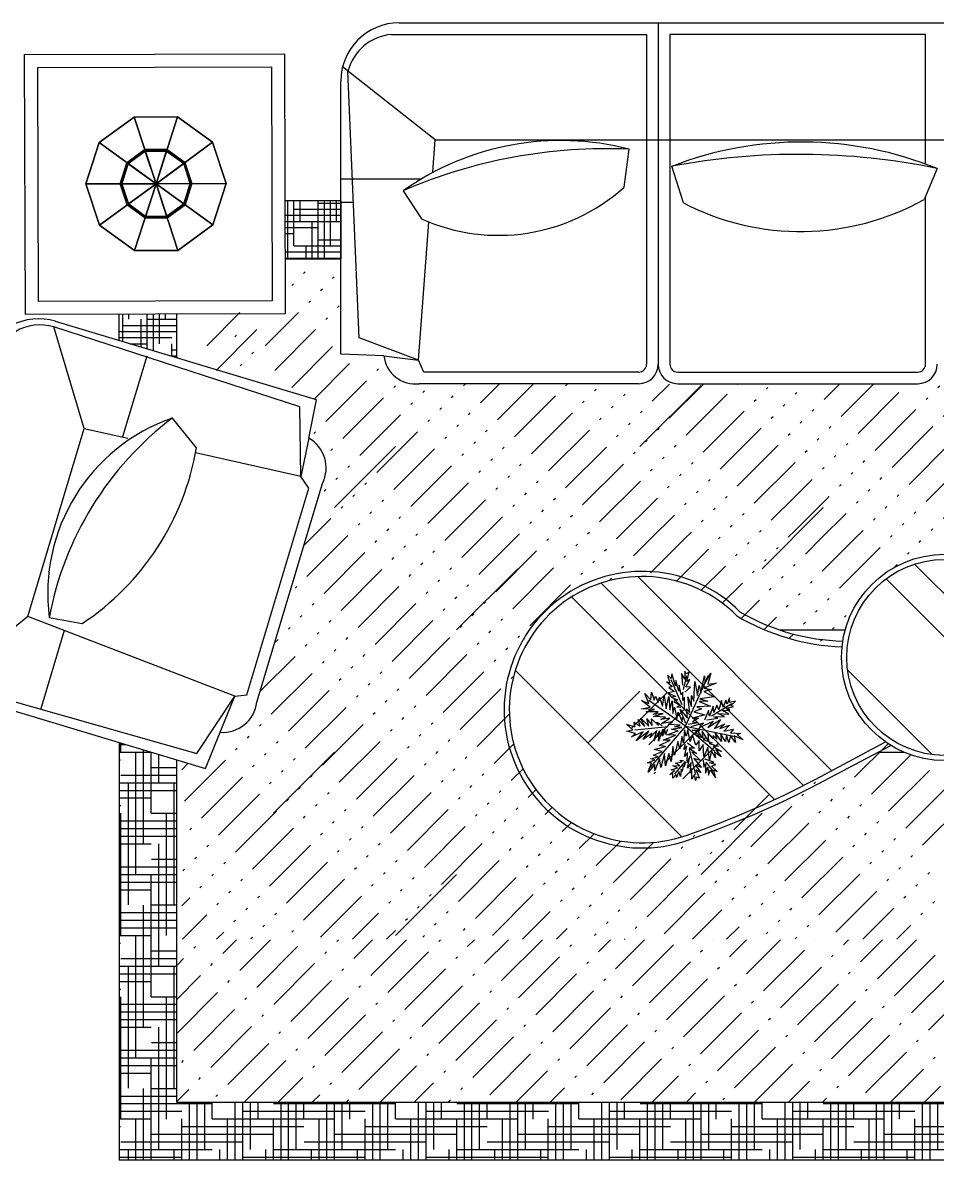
# Model space of a CAD drawing. Header units: inches. Extents: x 3.5 to 46, y 8.9 to 33.7.
# Drawn here: x 20.41 to 22.312, y 26.142 to 28.506 of the extents above; entities that cross this region are included whole.
import ezdxf

# ---------------------------------------------------------------- set-up
doc = ezdxf.new("R2010")
doc.units = ezdxf.units.IN
doc.header["$MEASUREMENT"] = 0
for name, color, linetype in [('02', 2, 'Continuous'), ('4', 4, 'Continuous'), ('8', 8, 'Continuous')]:
    doc.layers.add(name, color=color, linetype=linetype)
pattern_1 = [(45, (-17.295557, 21.65625), (-0.03535534, 0.03535534), [0.12, -0.03, 0.005, -0.03, 0.005, -0.065]), (45, (-17.295557, 21.65625), (-0.03535534, 0.03535534), [-0.22, 0.005, -0.03])]
pattern_2 = [(360, (-17.295557, 21.656248), (0.0635, 0.015875), [0.254, -0.127]), (90, (-17.295557, 21.656248), (-0.015875, -0.0635), [0.254, -0.127])]

msp = doc.modelspace()

# ---------------------------------------------------------------- hatches: boundary and pattern name
at = {"layer": '8'}
h = msp.add_hatch(dxfattribs=at)
h.set_pattern_fill('HOUND,_O', color=256, scale=0.008, angle=360, double=1)
h.set_pattern_definition([(360, (-17.53238, 21.539753), (0.0508, 0.0127), [0.2032, -0.1016]), (90, (-17.53238, 21.539753), (-0.0127, -0.0508), [0.2032, -0.1016])])
h.paths.add_polyline_path([(20.611, 27.9001), (20.611, 27.8456), (20.731, 27.8095), (20.731, 27.9005)])
h.paths.add_polyline_path([(20.9557, 28.0155), (21.0715, 28.0155), (21.0715, 28.1355), (20.9553, 28.1355)])
h = msp.add_hatch(dxfattribs=at)
h.set_pattern_fill('ACAD_ISO14W100,_O', color=256, scale=0.01, angle=45)
h.set_pattern_definition(pattern_1)
h.paths.add_polyline_path([(23.0792, 27.6094), (23.087, 27.69), (23.2388, 27.6895), (23.2388, 27.9046), (23.0888, 27.9046), (23.0888, 28.0155), (22.9715, 28.0155), (22.9715, 27.8173), (22.8818, 27.814, -0.415017), (22.8086, 27.7558), (22.3521, 27.7558, -0.414214), (22.3116, 27.7963, -0.414214), (22.2711, 27.7558), (22.0159, 27.7558), (22.0159, 27.4333), (23.0237, 27.4333), (23.024, 27.5273, -0.402665)])
h = msp.add_hatch(dxfattribs=at)
h.set_pattern_fill('ACAD_ISO14W100,_O', color=256, scale=0.01, angle=45)
h.set_pattern_definition(pattern_1)
h.paths.add_polyline_path([(22.0159, 27.7552), (21.1563, 27.7552), (21.1563, 27.4333), (22.0159, 27.4333)])
h = msp.add_hatch(dxfattribs=at)
h.set_pattern_fill('ANSI34', color=256, scale=0.02, angle=270, style=0)
h.set_pattern_definition([(315, (11.30478, 30.4377), (0.269408, 0.269408), []), (315, (11.30478, 30.3479), (0.269408, 0.269408), []), (315, (11.30478, 30.2581), (0.269408, 0.269408), []), (315, (11.30478, 30.1683), (0.269408, 0.269408), [])])
h.paths.add_polyline_path([(22.5303, 27.1872, 1), (22.1232, 27.1872, 1)])
h = msp.add_hatch(dxfattribs=at)
h.set_pattern_fill('HOUND', color=256, scale=0.01, angle=360, style=0)
h.set_pattern_definition(pattern_2)
h.paths.add_polyline_path([(20.7305, 26.6453), (20.611, 26.6524), (20.611, 26.1424), (20.7936, 26.1424), (20.7949, 26.2624), (20.7305, 26.2624)])
h.paths.add_polyline_path([(20.7305, 26.9744), (20.611, 27.0103), (20.611, 26.6524), (20.7305, 26.6453)])
h = msp.add_hatch(dxfattribs=at)
h.set_pattern_fill('ACAD_ISO10W100', color=256, scale=0.01, angle=45, style=0)
h.set_pattern_definition([(45, (13.10098, 30.37279), (-0.03535534, 0.03535534), [0.12, -0.03, 0.005, -0.03])])
h.paths.add_polyline_path([(23.2388, 26.6005), (20.7305, 26.6005), (20.7305, 26.2624), (23.2388, 26.2624)])
h = msp.add_hatch(dxfattribs=at)
h.set_pattern_fill('HOUND', color=256, scale=0.01, angle=360, style=0)
h.set_pattern_definition(pattern_2)
h.paths.add_polyline_path([(22.6784, 26.1424), (22.7321, 26.2624), (20.7949, 26.2624), (20.7936, 26.1424)])

# ---------------------------------------------------------------- linework, layer by layer
at = {"layer": '02'}
for p, q in [((21.0715, 28.1355, -0.0151), (21.0715, 28.0155, -0.0151)), ((20.9943, 27.9849, -0.0172), (20.9978, 27.9884, -0.0172)), ((20.9695, 27.9601, -0.0172), (20.9731, 27.9636, -0.0172)), ((21.0544, 27.9742, -0.0172), (21.0579, 27.9778, -0.0172)), ((21.0296, 27.9495, -0.0172), (21.0332, 27.953, -0.0172)), ((21.0049, 27.9247, -0.0172), (21.0084, 27.9283, -0.0172)), ((21.065, 27.9141, -0.0172), (21.0685, 27.9177, -0.0172)), ((20.793, 27.8345, -0.0172), (20.862, 27.9035, -0.0172)), ((20.9146, 27.8345, -0.0172), (20.9837, 27.9035, -0.0172)), ((21.0402, 27.8894, -0.0172), (21.0438, 27.8929, -0.0172)), ((20.8125, 27.7833, -0.0172), (20.8973, 27.8682, -0.0172)), ((20.9342, 27.7833, -0.0172), (21.019, 27.8682, -0.0172)), ((20.8515, 27.8532, -0.0172), (20.855, 27.8567, -0.0172)), ((20.8869, 27.8178, -0.0172), (20.8904, 27.8214, -0.0172)), ((20.9695, 27.748, -0.0172), (21.0544, 27.8328, -0.0172)), ((20.8621, 27.7931, -0.0172), (20.8656, 27.7966, -0.0172)), ((21.0161, 27.7239, -0.0172), (21.0897, 27.7975, -0.0172)), ((21.1463, 27.7833, -0.0172), (21.1498, 27.7869, -0.0172)), ((21.0402, 27.6773, -0.0172), (21.1251, 27.7621, -0.0172)), ((21.6934, 27.6253, -0.0172), (21.8204, 27.7523, -0.0172)), ((21.0756, 27.6419, -0.0172), (21.1563, 27.7226, -0.0172)), ((21.0155, 27.6525, -0.0172), (21.019, 27.656, -0.0172)), ((21.1109, 27.6066, -0.0172), (21.1563, 27.6519, -0.0172)), ((21.0508, 27.6172, -0.0172), (21.0544, 27.6207, -0.0172)), ((21.0584, 27.4983, -0.0172), (21.1854, 27.6253, -0.0172)), ((21.0862, 27.5818, -0.0172), (21.0897, 27.5853, -0.0172)), ((21.1463, 27.5712, -0.0172), (21.1563, 27.5812, -0.0172)), ((21.0615, 27.5571, -0.0172), (21.065, 27.5606, -0.0172)), ((21.0367, 27.5323, -0.0172), (21.0402, 27.5358, -0.0172)), ((21.1216, 27.5464, -0.0172), (21.1251, 27.55, -0.0172)), ((21.0968, 27.5217, -0.0172), (21.1003, 27.5252, -0.0172)), ((21.0721, 27.4969, -0.0172), (21.0756, 27.5005, -0.0172)), ((21.1322, 27.4863, -0.0172), (21.1357, 27.4899, -0.0172)), ((21.9474, 27.3713, -0.0172), (22.0744, 27.4983, -0.0172)), ((21.0084, 27.4333, -0.0172), (21.0508, 27.4757, -0.0172)), ((21.1074, 27.4616, -0.0172), (21.1109, 27.4651, -0.0172)), ((21.0013, 27.3555, -0.0172), (21.0862, 27.4404, -0.0172)), ((20.9947, 27.4195, -0.0172), (21.0084, 27.4333, -0.0172)), ((21.1428, 27.4262, -0.0172), (21.1463, 27.4298, -0.0172)), ((21.2029, 27.4156, -0.0172), (21.2064, 27.4192, -0.0172)), ((21.2877, 27.4298, -0.0172), (21.2912, 27.4333, -0.0172)), ((21.3231, 27.3944, -0.0172), (21.3619, 27.4333, -0.0172)), ((21.3584, 27.3591, -0.0172), (21.4326, 27.4333, -0.0172)), ((21.4999, 27.4298, -0.0172), (21.5034, 27.4333, -0.0172)), ((21.56, 27.4192, -0.0172), (21.5635, 27.4227, -0.0172)), ((21.6802, 27.398, -0.0172), (21.7155, 27.4333, -0.0172)), ((21.7155, 27.3626, -0.0172), (21.7862, 27.4333, -0.0172)), ((21.917, 27.4227, -0.0172), (21.9206, 27.4262, -0.0172)), ((21.9772, 27.4121, -0.0172), (21.9807, 27.4156, -0.0172)), ((22.0373, 27.4015, -0.0172), (22.069, 27.4333, -0.0172)), ((22.0726, 27.3661, -0.0172), (22.1398, 27.4333, -0.0172)), ((22.108, 27.3308, -0.0172), (22.1928, 27.4156, -0.0172)), ((22.2741, 27.4262, -0.0172), (22.2777, 27.4298, -0.0172)), ((21.0367, 27.3202, -0.0172), (21.1216, 27.405, -0.0172)), ((21.1781, 27.3909, -0.0172), (21.1817, 27.3944, -0.0172)), ((21.263, 27.405, -0.0172), (21.2665, 27.4086, -0.0172)), ((21.3938, 27.3237, -0.0172), (21.4786, 27.4086, -0.0172)), ((21.5352, 27.3944, -0.0172), (21.5387, 27.398, -0.0172)), ((21.6201, 27.4086, -0.0172), (21.6236, 27.4121, -0.0172)), ((21.7695, 27.3459, -0.0172), (21.8357, 27.4121, -0.0172)), ((21.8923, 27.398, -0.0172), (21.8958, 27.4015, -0.0172)), ((22.2494, 27.4015, -0.0172), (22.2529, 27.405, -0.0172)), ((21.0721, 27.2848, -0.0172), (21.1569, 27.3697, -0.0172)), ((21.2382, 27.3803, -0.0172), (21.2418, 27.3838, -0.0172)), ((21.2983, 27.3697, -0.0172), (21.3019, 27.3732, -0.0172)), ((21.3124, 27.2443, -0.0172), (21.4394, 27.3713, -0.0172)), ((21.4291, 27.2884, -0.0172), (21.514, 27.3732, -0.0172)), ((21.5953, 27.3838, -0.0172), (21.5989, 27.3873, -0.0172)), ((21.6554, 27.3732, -0.0172), (21.659, 27.3767, -0.0172)), ((21.8209, 27.3266, -0.0172), (21.8711, 27.3767, -0.0172)), ((21.9524, 27.3873, -0.0172), (21.9559, 27.3909, -0.0172)), ((22.0125, 27.3767, -0.0172), (22.016, 27.3803, -0.0172)), ((22.2221, 27.3742, -0.0172), (22.2282, 27.3803, -0.0172)), ((21.2135, 27.3555, -0.0172), (21.217, 27.3591, -0.0172)), ((21.2736, 27.3449, -0.0172), (21.2771, 27.3485, -0.0172)), ((21.5706, 27.3591, -0.0172), (21.5741, 27.3626, -0.0172)), ((21.6307, 27.3485, -0.0172), (21.6342, 27.352, -0.0172)), ((21.6891, 27.355, -0.0172), (22.0923, 26.9518, -0.0172)), ((21.9277, 27.3626, -0.0172), (21.9312, 27.3661, -0.0172)), ((21.9878, 27.352, -0.0172), (21.9913, 27.3555, -0.0172)), ((22.0479, 27.3414, -0.0172), (22.0514, 27.3449, -0.0172)), ((20.9766, 27.3308, -0.0172), (20.9801, 27.3343, -0.0172)), ((21.1074, 27.2495, -0.0172), (21.1923, 27.3343, -0.0172)), ((21.2488, 27.3202, -0.0172), (21.2524, 27.3237, -0.0172)), ((21.3337, 27.3343, -0.0172), (21.3372, 27.3379, -0.0172)), ((21.4645, 27.253, -0.0172), (21.5494, 27.3379, -0.0172)), ((21.6127, 27.3416, -0.0172), (22.0334, 26.9209, -0.0172)), ((21.8647, 27.2996, -0.0172), (21.9064, 27.3414, -0.0172)), ((21.963, 27.3272, -0.0172), (21.9665, 27.3308, -0.0172)), ((21.012, 27.2954, -0.0172), (21.0155, 27.299, -0.0172)), ((21.1428, 27.2141, -0.0172), (21.2276, 27.299, -0.0172)), ((21.3089, 27.3096, -0.0172), (21.3125, 27.3131, -0.0172)), ((21.369, 27.299, -0.0172), (21.3726, 27.3025, -0.0172)), ((21.5515, 27.313, -0.0172), (21.9729, 26.8917, -0.0172)), ((21.9039, 27.2682, -0.0172), (21.9418, 27.306, -0.0172)), ((22.0231, 27.3166, -0.0172), (22.0267, 27.3202, -0.0172)), ((22.0832, 27.306, -0.0172), (22.0868, 27.3096, -0.0172)), ((20.9872, 27.2707, -0.0172), (20.9907, 27.2742, -0.0172)), ((21.2842, 27.2848, -0.0172), (21.2877, 27.2884, -0.0172)), ((21.3443, 27.2742, -0.0172), (21.3478, 27.2777, -0.0172)), ((21.9984, 27.2919, -0.0172), (22.0019, 27.2954, -0.0172)), ((22.0585, 27.2813, -0.0172), (22.062, 27.2848, -0.0172)), ((22.1186, 27.2707, -0.0172), (22.1221, 27.2742, -0.0172)), ((21.0473, 27.2601, -0.0172), (21.0508, 27.2636, -0.0172)), ((21.1781, 27.1788, -0.0172), (21.263, 27.2636, -0.0172)), ((21.3195, 27.2495, -0.0172), (21.3231, 27.253, -0.0172)), ((21.4044, 27.2636, -0.0172), (21.4079, 27.2671, -0.0172)), ((21.9516, 27.2451, -0.0172), (21.9772, 27.2707, -0.0172)), ((22.0337, 27.2565, -0.0172), (22.0373, 27.2601, -0.0172)), ((20.9625, 27.2459, -0.0172), (20.966, 27.2495, -0.0172)), ((21.0226, 27.2353, -0.0172), (21.0261, 27.2389, -0.0172)), ((21.0827, 27.2247, -0.0172), (21.0862, 27.2282, -0.0172)), ((21.2135, 27.1434, -0.0172), (21.2983, 27.2282, -0.0172)), ((21.3796, 27.2389, -0.0172), (21.3832, 27.2424, -0.0172)), ((21.4398, 27.2282, -0.0172), (21.4433, 27.2318, -0.0172)), ((21.9841, 27.2442, -0.0172), (22.1202, 27.2442, -0.0172)), ((22.004, 27.2268, -0.0172), (22.0125, 27.2353, -0.0172)), ((22.0938, 27.2459, -0.0172), (22.0974, 27.2495, -0.0172)), ((20.9339, 27.2174, -0.0172), (20.9412, 27.2247, -0.0172)), ((20.9978, 27.2106, -0.0172), (21.0013, 27.2141, -0.0172)), ((21.0579, 27.2, -0.0172), (21.0615, 27.2035, -0.0172)), ((21.3549, 27.2141, -0.0172), (21.3584, 27.2176, -0.0172)), ((21.415, 27.2035, -0.0172), (21.4185, 27.207, -0.0172)), ((22.0691, 27.2212, -0.0172), (22.0726, 27.2247, -0.0172)), ((20.9035, 27.1163, -0.0172), (20.9766, 27.1894, -0.0172)), ((21.0332, 27.1752, -0.0172), (21.0367, 27.1788, -0.0172)), ((21.118, 27.1894, -0.0172), (21.1216, 27.1929, -0.0172)), ((21.2488, 27.108, -0.0172), (21.3337, 27.1929, -0.0172)), ((21.3903, 27.1788, -0.0172), (21.3938, 27.1823, -0.0172)), ((21.0933, 27.1646, -0.0172), (21.0968, 27.1681, -0.0172)), ((21.1534, 27.154, -0.0172), (21.1569, 27.1575, -0.0172)), ((21.2842, 27.0727, -0.0172), (21.369, 27.1575, -0.0172)), ((21.4343, 27.1609, -0.0172), (21.7806, 26.8145, -0.0172)), ((20.9271, 27.0692, -0.0172), (21.012, 27.154, -0.0172)), ((21.0685, 27.1399, -0.0172), (21.0721, 27.1434, -0.0172)), ((21.1286, 27.1293, -0.0172), (21.1322, 27.1328, -0.0172)), ((21.4256, 27.1434, -0.0172), (21.4291, 27.1469, -0.0172)), ((21.7812, 27.0888, -0.0172), (21.7583, 27.1404, -0.0172)), ((21.7841, 27.1208, -0.0172), (21.7909, 27.1492, -0.0172)), ((21.7885, 27.0444, -0.0172), (21.8363, 27.1501, -0.0172)), ((20.9625, 27.0338, -0.0172), (21.0473, 27.1186, -0.0172)), ((21.1039, 27.1045, -0.0172), (21.1074, 27.108, -0.0172)), ((21.1887, 27.1186, -0.0172), (21.1923, 27.1222, -0.0172)), ((21.3195, 27.0373, -0.0172), (21.4044, 27.1222, -0.0172)), ((21.5857, 27.0095, -0.0172), (21.6934, 27.1173, -0.0172)), ((21.6766, 27.0409, -0.0172), (21.7502, 27.1144, -0.0172)), ((21.164, 27.0939, -0.0172), (21.1675, 27.0974, -0.0172)), ((21.2241, 27.0833, -0.0172), (21.2276, 27.0868, -0.0172)), ((21.7885, 27.0444, -0.0172), (21.7119, 27.0979, -0.0172)), ((21.8425, 27.0656, -0.0172), (21.8847, 27.0917, -0.0172)), ((20.9978, 26.9984, -0.0172), (21.0827, 27.0833, -0.0172)), ((21.1392, 27.0692, -0.0172), (21.1428, 27.0727, -0.0172)), ((21.1993, 27.0585, -0.0172), (21.2029, 27.0621, -0.0172)), ((21.3549, 27.002, -0.0172), (21.4219, 27.069, -0.0172)), ((21.712, 27.0055, -0.0172), (21.7855, 27.079, -0.0172)), ((20.9024, 27.0444, -0.0172), (20.9059, 27.0479, -0.0172)), ((21.0332, 26.9631, -0.0172), (21.118, 27.0479, -0.0172)), ((21.1746, 27.0338, -0.0172), (21.1781, 27.0373, -0.0172)), ((21.2594, 27.0479, -0.0172), (21.263, 27.0515, -0.0172)), ((21.7521, 27.0427, -0.0172), (21.6829, 27.036, -0.0172)), ((21.7885, 27.0444, -0.0172), (21.7111, 26.9553, -0.0172)), ((21.7473, 26.9702, -0.0172), (21.8209, 27.0437, -0.0172)), ((21.7885, 27.0444, -0.0172), (21.8489, 26.9926, -0.0172)), ((21.7885, 27.0444, -0.0172), (21.902, 27.021, -0.0172)), ((20.8776, 27.0197, -0.0172), (20.8811, 27.0232, -0.0172)), ((21.2347, 27.0232, -0.0172), (21.2382, 27.0267, -0.0172)), ((21.2948, 27.0126, -0.0172), (21.2983, 27.0161, -0.0172)), ((20.8529, 26.9949, -0.0172), (20.8564, 26.9984, -0.0172)), ((20.9314, 26.8633, -0.0172), (21.0584, 26.9903, -0.0172)), ((20.9377, 27.009, -0.0172), (20.9412, 27.0126, -0.0172)), ((21.0685, 26.9277, -0.0172), (21.1534, 27.0126, -0.0172)), ((21.2099, 26.9984, -0.0172), (21.2135, 27.002, -0.0172)), ((21.27, 26.9878, -0.0172), (21.2736, 26.9914, -0.0172)), ((21.3903, 26.9666, -0.0172), (21.4311, 27.0074, -0.0172)), ((21.7827, 26.9348, -0.0172), (21.8562, 27.0083, -0.0172)), ((21.7961, 26.9958, -0.0172), (21.8087, 26.9436, -0.0172)), ((22.0591, 26.9341, -0.0065), (22.204, 27.0115, -0.0065)), ((22.1398, 26.9383, -0.0172), (22.2093, 27.0079, -0.0172)), ((22.1889, 26.9902, -0.0172), (22.2421, 26.9902, -0.0172)), ((20.7409, 26.9537, -0.0172), (20.7544, 26.9672, -0.0172)), ((20.7468, 26.8888, -0.0172), (20.8316, 26.9737, -0.0172)), ((20.913, 26.9843, -0.0172), (20.9165, 26.9878, -0.0172)), ((20.9731, 26.9737, -0.0172), (20.9766, 26.9772, -0.0172)), ((21.1039, 26.8924, -0.0172), (21.1887, 26.9772, -0.0172)), ((21.2453, 26.9631, -0.0172), (21.2488, 26.9666, -0.0172)), ((21.3302, 26.9772, -0.0172), (21.3337, 26.9808, -0.0172)), ((21.7873, 26.9712, -0.0172), (21.7656, 26.9456, -0.0172)), ((21.8305, 26.9697, -0.0172), (21.8454, 26.9503, -0.0172)), ((22.1751, 26.903, -0.0172), (22.2567, 26.9846, -0.0172)), ((20.8882, 26.9595, -0.0172), (20.8917, 26.9631, -0.0172)), ((20.9483, 26.9489, -0.0172), (20.9518, 26.9525, -0.0172)), ((21.3054, 26.9525, -0.0172), (21.3089, 26.956, -0.0172)), ((21.3655, 26.9419, -0.0172), (21.369, 26.9454, -0.0172)), ((21.4256, 26.9313, -0.0172), (21.4504, 26.956, -0.0172)), ((21.7226, 26.9454, -0.0172), (21.7261, 26.9489, -0.0172)), ((22.2105, 26.8676, -0.0172), (22.2954, 26.9525, -0.0172)), ((20.7821, 26.8535, -0.0172), (20.867, 26.9383, -0.0172)), ((20.9236, 26.9242, -0.0172), (20.9271, 26.9277, -0.0172)), ((21.0084, 26.9383, -0.0172), (21.012, 26.9419, -0.0172)), ((21.1392, 26.857, -0.0172), (21.2241, 26.9419, -0.0172)), ((21.2807, 26.9277, -0.0172), (21.2842, 26.9313, -0.0172)), ((21.3408, 26.9171, -0.0172), (21.3443, 26.9207, -0.0172)), ((22.0549, 26.9242, -0.0172), (22.0585, 26.9277, -0.0172)), ((20.8175, 26.8181, -0.0172), (20.9024, 26.903, -0.0172)), ((20.9837, 26.9136, -0.0172), (20.9872, 26.9171, -0.0172)), ((21.0438, 26.903, -0.0172), (21.0473, 26.9065, -0.0172)), ((21.1746, 26.8217, -0.0172), (21.2594, 26.9065, -0.0172)), ((21.316, 26.8924, -0.0172), (21.3195, 26.8959, -0.0172)), ((21.4009, 26.9065, -0.0172), (21.4044, 26.9101, -0.0172)), ((21.461, 26.8959, -0.0172), (21.4773, 26.9123, -0.0172)), ((21.8888, 26.8287, -0.0172), (21.9623, 26.9023, -0.0172)), ((22.0302, 26.8994, -0.0172), (22.0337, 26.903, -0.0172)), ((22.115, 26.9136, -0.0172), (22.1186, 26.9171, -0.0172)), ((22.2459, 26.8323, -0.0172), (22.3307, 26.9171, -0.0172)), ((20.9589, 26.8888, -0.0172), (20.9625, 26.8924, -0.0172)), ((21.019, 26.8782, -0.0172), (21.0226, 26.8818, -0.0172)), ((21.3761, 26.8818, -0.0172), (21.3796, 26.8853, -0.0172)), ((21.4362, 26.8712, -0.0172), (21.4398, 26.8747, -0.0172)), ((21.4963, 26.8606, -0.0172), (21.5109, 26.8752, -0.0172)), ((21.9241, 26.7934, -0.0172), (22.009, 26.8782, -0.0172)), ((22.0903, 26.8888, -0.0172), (22.0938, 26.8924, -0.0172)), ((22.1504, 26.8782, -0.0172), (22.1539, 26.8818, -0.0172)), ((22.2812, 26.7969, -0.0172), (22.3661, 26.8818, -0.0172)), ((20.8529, 26.7828, -0.0172), (20.9377, 26.8676, -0.0172)), ((20.9943, 26.8535, -0.0172), (20.9978, 26.857, -0.0172)), ((21.0791, 26.8676, -0.0172), (21.0827, 26.8712, -0.0172)), ((21.2099, 26.7863, -0.0172), (21.2948, 26.8712, -0.0172)), ((21.3514, 26.857, -0.0172), (21.3549, 26.8606, -0.0172)), ((21.4115, 26.8464, -0.0172), (21.415, 26.8499, -0.0172)), ((21.8204, 26.7363, -0.0172), (21.9474, 26.8633, -0.0172)), ((22.0655, 26.8641, -0.0172), (22.0691, 26.8676, -0.0172)), ((22.1256, 26.8535, -0.0172), (22.1292, 26.857, -0.0172)), ((20.7574, 26.8287, -0.0172), (20.7609, 26.8323, -0.0172)), ((20.8882, 26.7474, -0.0172), (20.9731, 26.8323, -0.0172)), ((21.0544, 26.8429, -0.0172), (21.0579, 26.8464, -0.0172)), ((21.1145, 26.8323, -0.0172), (21.118, 26.8358, -0.0172)), ((21.2453, 26.751, -0.0172), (21.3302, 26.8358, -0.0172)), ((21.3867, 26.8217, -0.0172), (21.3903, 26.8252, -0.0172)), ((21.4716, 26.8358, -0.0172), (21.4751, 26.8393, -0.0172)), ((21.5317, 26.8252, -0.0172), (21.551, 26.8445, -0.0172)), ((21.9595, 26.758, -0.0172), (22.0443, 26.8429, -0.0172)), ((22.1009, 26.8287, -0.0172), (22.1044, 26.8323, -0.0172)), ((22.1858, 26.8429, -0.0172), (22.1893, 26.8464, -0.0172)), ((21.0296, 26.8181, -0.0172), (21.0332, 26.8217, -0.0172)), ((21.0897, 26.8075, -0.0172), (21.0933, 26.8111, -0.0172)), ((21.1498, 26.7969, -0.0172), (21.1534, 26.8004, -0.0172)), ((21.2807, 26.7156, -0.0172), (21.3655, 26.8004, -0.0172)), ((21.4468, 26.8111, -0.0172), (21.4504, 26.8146, -0.0172)), ((21.5069, 26.8004, -0.0172), (21.5105, 26.804, -0.0172)), ((21.567, 26.7898, -0.0172), (21.598, 26.8208, -0.0172)), ((21.6024, 26.7545, -0.0172), (21.6535, 26.8056, -0.0172)), ((21.6377, 26.7191, -0.0172), (21.7216, 26.8029, -0.0172)), ((21.8039, 26.8146, -0.0172), (21.8074, 26.8181, -0.0172)), ((21.864, 26.804, -0.0172), (21.8676, 26.8075, -0.0172)), ((21.9948, 26.7227, -0.0172), (22.0797, 26.8075, -0.0172)), ((22.161, 26.8181, -0.0172), (22.1645, 26.8217, -0.0172)), ((22.2211, 26.8075, -0.0172), (22.2246, 26.8111, -0.0172)), ((20.7928, 26.7934, -0.0172), (20.7963, 26.7969, -0.0172)), ((20.9236, 26.7121, -0.0172), (21.0084, 26.7969, -0.0172)), ((21.065, 26.7828, -0.0172), (21.0685, 26.7863, -0.0172)), ((21.4221, 26.7863, -0.0172), (21.4256, 26.7898, -0.0172)), ((21.4822, 26.7757, -0.0172), (21.4857, 26.7792, -0.0172)), ((21.7792, 26.7898, -0.0172), (21.7827, 26.7934, -0.0172)), ((21.8393, 26.7792, -0.0172), (21.8428, 26.7828, -0.0172)), ((22.1363, 26.7934, -0.0172), (22.1398, 26.7969, -0.0172)), ((22.1964, 26.7828, -0.0172), (22.1999, 26.7863, -0.0172)), ((20.768, 26.7686, -0.0172), (20.7715, 26.7722, -0.0172)), ((20.8281, 26.758, -0.0172), (20.8316, 26.7616, -0.0172)), ((20.9589, 26.6767, -0.0172), (21.0438, 26.7616, -0.0172)), ((21.1251, 26.7722, -0.0172), (21.1286, 26.7757, -0.0172)), ((21.1852, 26.7616, -0.0172), (21.1887, 26.7651, -0.0172)), ((21.316, 26.6802, -0.0172), (21.4009, 26.7651, -0.0172)), ((21.4574, 26.751, -0.0172), (21.461, 26.7545, -0.0172)), ((21.5423, 26.7651, -0.0172), (21.5458, 26.7686, -0.0172)), ((21.6731, 26.6838, -0.0172), (21.758, 26.7686, -0.0172)), ((21.8145, 26.7545, -0.0172), (21.8181, 26.758, -0.0172)), ((21.8994, 26.7686, -0.0172), (21.9029, 26.7722, -0.0172)), ((22.0302, 26.6873, -0.0172), (22.115, 26.7722, -0.0172)), ((22.1716, 26.758, -0.0172), (22.1751, 26.7616, -0.0172)), ((22.2565, 26.7722, -0.0172), (22.26, 26.7757, -0.0172)), ((20.7433, 26.7439, -0.0172), (20.7468, 26.7474, -0.0172)), ((20.8034, 26.7333, -0.0172), (20.8069, 26.7368, -0.0172)), ((21.1003, 26.7474, -0.0172), (21.1039, 26.751, -0.0172)), ((21.1604, 26.7368, -0.0172), (21.164, 26.7403, -0.0172)), ((21.1854, 26.6093, -0.0172), (21.3124, 26.7363, -0.0172)), ((21.2205, 26.7262, -0.0172), (21.2241, 26.7297, -0.0172)), ((21.3514, 26.6449, -0.0172), (21.4362, 26.7297, -0.0172)), ((21.5175, 26.7403, -0.0172), (21.5211, 26.7439, -0.0172)), ((21.5776, 26.7297, -0.0172), (21.5812, 26.7333, -0.0172)), ((21.7085, 26.6484, -0.0172), (21.7933, 26.7333, -0.0172)), ((21.8746, 26.7439, -0.0172), (21.8782, 26.7474, -0.0172)), ((21.9347, 26.7333, -0.0172), (21.9383, 26.7368, -0.0172)), ((22.0655, 26.652, -0.0172), (22.1504, 26.7368, -0.0172)), ((22.2317, 26.7474, -0.0172), (22.2352, 26.751, -0.0172)), ((22.2918, 26.7368, -0.0172), (22.2954, 26.7403, -0.0172)), ((20.7786, 26.7085, -0.0172), (20.7821, 26.7121, -0.0172)), ((20.8635, 26.7227, -0.0172), (20.867, 26.7262, -0.0172)), ((20.9943, 26.6414, -0.0172), (21.0791, 26.7262, -0.0172)), ((21.1357, 26.7121, -0.0172), (21.1392, 26.7156, -0.0172)), ((21.4928, 26.7156, -0.0172), (21.4963, 26.7191, -0.0172)), ((21.5529, 26.705, -0.0172), (21.5564, 26.7085, -0.0172)), ((21.8499, 26.7191, -0.0172), (21.8534, 26.7227, -0.0172)), ((21.91, 26.7085, -0.0172), (21.9135, 26.7121, -0.0172)), ((22.207, 26.7227, -0.0172), (22.2105, 26.7262, -0.0172)), ((22.2671, 26.7121, -0.0172), (22.2706, 26.7156, -0.0172)), ((20.7409, 26.6709, -0.0172), (20.7574, 26.6873, -0.0172)), ((20.8387, 26.6979, -0.0172), (20.8422, 26.7015, -0.0172)), ((20.8988, 26.6873, -0.0172), (20.9024, 26.6908, -0.0172)), ((21.0296, 26.606, -0.0172), (21.1145, 26.6908, -0.0172)), ((21.1958, 26.7015, -0.0172), (21.1993, 26.705, -0.0172)), ((21.2559, 26.6908, -0.0172), (21.2594, 26.6944, -0.0172)), ((21.3867, 26.6095, -0.0172), (21.4716, 26.6944, -0.0172)), ((21.5281, 26.6802, -0.0172), (21.5317, 26.6838, -0.0172)), ((21.613, 26.6944, -0.0172), (21.6165, 26.6979, -0.0172)), ((21.7438, 26.6131, -0.0172), (21.8287, 26.6979, -0.0172)), ((21.8852, 26.6838, -0.0172), (21.8888, 26.6873, -0.0172)), ((21.9701, 26.6979, -0.0172), (21.9736, 26.7015, -0.0172)), ((22.1009, 26.6166, -0.0172), (22.1858, 26.7015, -0.0172)), ((22.2423, 26.6873, -0.0172), (22.2459, 26.6908, -0.0172)), ((20.814, 26.6732, -0.0172), (20.8175, 26.6767, -0.0172)), ((20.8741, 26.6626, -0.0172), (20.8776, 26.6661, -0.0172)), ((21.1711, 26.6767, -0.0172), (21.1746, 26.6802, -0.0172)), ((21.2312, 26.6661, -0.0172), (21.2347, 26.6696, -0.0172)), ((21.2913, 26.6555, -0.0172), (21.2948, 26.659, -0.0172)), ((21.4495, 26.6016, -0.0172), (21.5069, 26.659, -0.0172)), ((21.5882, 26.6696, -0.0172), (21.5918, 26.6732, -0.0172)), ((21.6483, 26.659, -0.0172), (21.6519, 26.6626, -0.0172)), ((21.803, 26.6016, -0.0172), (21.864, 26.6626, -0.0172)), ((21.9453, 26.6732, -0.0172), (21.9489, 26.6767, -0.0172)), ((22.0054, 26.6626, -0.0172), (22.009, 26.6661, -0.0172)), ((22.1566, 26.6016, -0.0172), (22.2211, 26.6661, -0.0172)), ((22.3024, 26.6767, -0.0172), (22.306, 26.6802, -0.0172)), ((20.7424, 26.6016, -0.0172), (20.7928, 26.652, -0.0172)), ((20.8493, 26.6378, -0.0172), (20.8529, 26.6414, -0.0172)), ((20.9342, 26.652, -0.0172), (20.9377, 26.6555, -0.0172)), ((21.0959, 26.6016, -0.0172), (21.1498, 26.6555, -0.0172)), ((21.2064, 26.6414, -0.0172), (21.2099, 26.6449, -0.0172)), ((21.5635, 26.6449, -0.0172), (21.567, 26.6484, -0.0172)), ((21.6236, 26.6343, -0.0172), (21.6271, 26.6378, -0.0172)), ((21.9206, 26.6484, -0.0172), (21.9241, 26.652, -0.0172)), ((21.9807, 26.6378, -0.0172), (21.9842, 26.6414, -0.0172)), ((22.2777, 26.652, -0.0172), (22.2812, 26.6555, -0.0172)), ((20.8131, 26.6016, -0.0172), (20.8281, 26.6166, -0.0172)), ((20.9094, 26.6272, -0.0172), (20.913, 26.6307, -0.0172)), ((20.9695, 26.6166, -0.0172), (20.9731, 26.6201, -0.0172)), ((21.1666, 26.6016, -0.0172), (21.1852, 26.6201, -0.0172)), ((21.2665, 26.6307, -0.0172), (21.27, 26.6343, -0.0172)), ((21.3266, 26.6201, -0.0172), (21.3302, 26.6237, -0.0172)), ((21.5202, 26.6016, -0.0172), (21.5423, 26.6237, -0.0172)), ((21.5989, 26.6095, -0.0172), (21.6024, 26.6131, -0.0172)), ((21.6837, 26.6237, -0.0172), (21.6872, 26.6272, -0.0172)), ((21.8737, 26.6016, -0.0172), (21.8994, 26.6272, -0.0172)), ((21.9559, 26.6131, -0.0172), (21.9595, 26.6166, -0.0172)), ((22.0408, 26.6272, -0.0172), (22.0443, 26.6307, -0.0172)), ((22.2273, 26.6016, -0.0172), (22.2565, 26.6307, -0.0172)), ((20.8847, 26.6025, -0.0172), (20.8882, 26.606, -0.0172)), ((21.2418, 26.606, -0.0172), (21.2453, 26.6095, -0.0172)), ((21.6616, 26.6016, -0.0172), (21.6625, 26.6025, -0.0172)), ((22.016, 26.6025, -0.0172), (22.0196, 26.606, -0.0172)), ((20.7949, 26.26, -0.0172), (20.7305, 26.26, -0.1134))]:
    msp.add_line(p, q, dxfattribs=at)
at = {"layer": '02', "elevation": -0.0172}
for points in [[(21.7865, 27.1149), (21.7985, 27.1254), (21.7888, 27.126), (21.797, 27.141), (21.7909, 27.1372), (21.7955, 27.1565), (21.7894, 27.153), (21.7865, 27.1583), (21.7865, 27.1419), (21.7797, 27.1536), (21.7821, 27.1298)], [(21.7859, 27.0806), (21.7859, 27.1046), (21.7826, 27.0979), (21.7826, 27.1149), (21.7791, 27.1096), (21.7753, 27.1298), (21.7744, 27.1172), (21.768, 27.1395), (21.7671, 27.1284), (21.7598, 27.153), (21.7583, 27.1433), (21.7507, 27.1501), (21.7559, 27.1337), (21.7492, 27.1366), (21.7603, 27.1269), (21.7536, 27.1246), (21.7656, 27.1164), (21.7521, 27.1134), (21.768, 27.1061), (21.7583, 27.1046), (21.7715, 27.0993), (21.7642, 27.0955), (21.7777, 27.0873), (21.77, 27.0844), (21.7782, 27.0835)], [(21.7888, 27.0501), (21.7768, 27.0791), (21.7923, 27.0606), (21.7903, 27.0806), (21.797, 27.0724), (21.7932, 27.1052), (21.8005, 27.0853), (21.8005, 27.1081), (21.8052, 27.0964), (21.8073, 27.1372), (21.8134, 27.1081), (21.8164, 27.129), (21.8199, 27.1128), (21.8275, 27.1492), (21.8281, 27.1328), (21.841, 27.1545), (21.8349, 27.1313), (21.8522, 27.1337), (21.8266, 27.1231), (21.8425, 27.1202), (21.8261, 27.1164), (21.8469, 27.1052), (21.8178, 27.1008), (21.8343, 27.0964), (21.8164, 27.0955), (21.8401, 27.0858), (21.8117, 27.0844), (21.8214, 27.08), (21.8058, 27.0738), (21.8281, 27.068), (21.8029, 27.0606), (21.8149, 27.0606), (21.8029, 27.053), (21.814, 27.0509), (21.7938, 27.0477)], [(21.802, 27.036), (21.8178, 27.036), (21.8087, 27.0298), (21.8178, 27.0263), (21.8126, 27.024), (21.829, 27.0187), (21.8246, 27.0166), (21.8439, 27.0099), (21.8372, 27.0084), (21.8566, 27.0031), (21.846, 27.0022), (21.8633, 26.992), (21.8513, 26.9949), (21.8624, 26.9808), (21.8484, 26.9905), (21.8507, 26.9785), (21.8425, 26.9934), (21.8378, 26.9747), (21.8349, 27.0002), (21.8261, 26.9814), (21.8252, 27.0061), (21.8164, 26.9934), (21.8164, 27.0143), (21.8096, 27.0046), (21.8029, 27.0263), (21.7976, 27.0122), (21.7932, 27.0366), (21.7894, 27.0234), (21.7859, 27.0366), (21.7841, 27.0099), (21.7806, 27.0225), (21.7762, 26.9973), (21.7724, 27.0122), (21.7656, 26.9844), (21.7618, 27.0022), (21.7583, 26.9712), (21.7536, 26.9876), (21.7469, 26.9621), (21.7448, 26.9876), (21.7372, 26.9585), (21.7342, 26.977), (21.7246, 26.9524), (21.7246, 26.965), (21.7105, 26.9489), (21.7172, 26.9673), (21.709, 26.9682), (21.7246, 26.9741), (21.7163, 26.9764), (21.7313, 26.9808), (21.7216, 26.9844), (21.7395, 26.992), (21.7231, 26.9958), (21.7463, 27.0022), (21.7337, 27.004), (21.7565, 27.0152), (21.7419, 27.0152), (21.7671, 27.0254), (21.7492, 27.0263), (21.773, 27.0345), (21.7583, 27.038), (21.7806, 27.0413), (21.7662, 27.0427), (21.7768, 27.0462), (21.7521, 27.0477), (21.7612, 27.053), (21.7386, 27.0501), (21.7559, 27.0606), (21.7372, 27.0583), (21.7469, 27.0627), (21.7216, 27.0641), (21.7419, 27.0703), (21.7207, 27.0688), (21.7313, 27.0738), (21.7061, 27.0738), (21.724, 27.0791), (21.697, 27.0806), (21.7149, 27.0835), (21.6964, 27.0979), (21.7119, 27.0911), (21.7037, 27.112), (21.7163, 27.0993), (21.7172, 27.1149), (21.7231, 27.0985), (21.726, 27.1067), (21.7313, 27.0932), (21.7342, 27.1046), (21.7404, 27.0858), (21.7439, 27.1076), (21.7477, 27.0806), (21.7536, 27.1061), (21.7559, 27.0785), (21.7603, 27.097), (21.7618, 27.0703), (21.7656, 27.0835), (21.77, 27.0597), (21.773, 27.0732), (21.7812, 27.053), (21.7821, 27.0621)], [(21.8328, 27.0574), (21.8557, 27.0606), (21.8469, 27.0636), (21.8692, 27.0641), (21.8557, 27.0703), (21.8783, 27.0694), (21.8654, 27.077), (21.8803, 27.0776), (21.875, 27.082), (21.888, 27.0853), (21.8827, 27.0873), (21.8924, 27.0964), (21.8803, 27.0932), (21.8797, 27.1029), (21.875, 27.0897), (21.8721, 27.0985), (21.8668, 27.0835), (21.8633, 27.0979), (21.8572, 27.0785), (21.8536, 27.0882), (21.8469, 27.0724), (21.8454, 27.0858), (21.8378, 27.065), (21.8363, 27.077), (21.8275, 27.0568)], [(21.7507, 27.0374), (21.7469, 27.0269), (21.7454, 27.0389), (21.7404, 27.0234), (21.741, 27.038), (21.7322, 27.0128), (21.7342, 27.0345), (21.7225, 27.0137), (21.7284, 27.0351), (21.7143, 27.0201), (21.7187, 27.0298), (21.6999, 27.0166), (21.7119, 27.0336), (21.6853, 27.0137), (21.6999, 27.0322), (21.6756, 27.0219), (21.6844, 27.0292), (21.6665, 27.0336), (21.6785, 27.0366), (21.6656, 27.0486), (21.6829, 27.0427), (21.6814, 27.0524), (21.6941, 27.0442), (21.6897, 27.0583), (21.7037, 27.0433), (21.6955, 27.0612), (21.7119, 27.0442), (21.7081, 27.0597), (21.7187, 27.0457), (21.7178, 27.0597), (21.7322, 27.0457), (21.729, 27.0524), (21.7395, 27.0457)], [(21.7999, 27.0433), (21.8261, 27.0509), (21.817, 27.0418), (21.846, 27.0545), (21.8349, 27.0413), (21.861, 27.0583), (21.8484, 27.0398), (21.8701, 27.0495), (21.8595, 27.0398), (21.8797, 27.0462), (21.8677, 27.0336), (21.888, 27.038), (21.8818, 27.0307), (21.9035, 27.0292), (21.8953, 27.0269), (21.9079, 27.0157), (21.8894, 27.024), (21.8924, 27.0105), (21.8818, 27.0248), (21.8783, 27.0105), (21.8736, 27.0254), (21.8715, 27.0122), (21.861, 27.0292), (21.8633, 27.0122), (21.8489, 27.0316), (21.8536, 27.0172), (21.8454, 27.0248), (21.8454, 27.0181), (21.8349, 27.0292), (21.8357, 27.0137), (21.8231, 27.0336), (21.8237, 27.0201), (21.8149, 27.0322)], [(21.7923, 27.0099), (21.8067, 26.9987), (21.7961, 26.9987), (21.8117, 26.9876), (21.8014, 26.9905), (21.8193, 26.9732), (21.8058, 26.977), (21.8214, 26.9585), (21.8087, 26.9635), (21.8199, 26.9471), (21.8096, 26.9533), (21.817, 26.936), (21.8111, 26.9383), (21.8087, 26.9316), (21.8067, 26.9436), (21.8014, 26.9339), (21.8014, 26.9562), (21.7976, 26.9465), (21.7999, 26.9688), (21.7923, 26.9568), (21.797, 26.9814), (21.7917, 26.9688), (21.7923, 26.9896), (21.7859, 26.9814), (21.7909, 27.0031), (21.785, 26.9958), (21.7879, 27.0069)], [(21.7879, 26.9697), (21.785, 26.9591), (21.7835, 26.9629), (21.7812, 26.9503), (21.7791, 26.9553), (21.7777, 26.9398), (21.7744, 26.9503), (21.7694, 26.9374), (21.7686, 26.9442), (21.7618, 26.936), (21.7618, 26.9456), (21.7559, 26.9436), (21.7656, 26.9524), (21.7583, 26.9538), (21.7715, 26.9577), (21.7618, 26.9621), (21.7762, 26.9629), (21.7671, 26.9673), (21.7806, 26.9703), (21.7762, 26.9732), (21.7841, 26.9732)], [(21.8252, 26.9747), (21.8266, 26.9591), (21.8296, 26.9668), (21.8296, 26.9465), (21.8343, 26.9591), (21.8363, 26.9427), (21.8393, 26.9533), (21.8507, 26.9368), (21.8469, 26.9538), (21.8542, 26.9503), (21.8425, 26.9615), (21.8513, 26.965), (21.8378, 26.9682), (21.8469, 26.9697), (21.8281, 26.9756)]]:
    msp.add_lwpolyline(points, dxfattribs=at)
at = {"layer": '02'}
msp.add_circle((22.3268, 27.1872, -0.0065), 0.2035, dxfattribs=at)
for centre, radius, start, end in [((21.6984, 27.0786, -0.0065), 0.2766, 44.7683, 289.2614), ((22.135, 27.685, -0.0065), 0.4766, 239.7355, 267.4223), ((21.1194, 28.7354, -0.0065), 2.0317, 289.2614, 297.5509)]:
    msp.add_arc(centre, radius, start, end, dxfattribs=at)
at = {"layer": '4'}
for p, q in [((21.193, 28.5058, -0.0065), (22.85, 28.5058, -0.0065)), ((21.7314, 28.5058, -0.0065), (21.7314, 27.7963, -0.0065)), ((21.1768, 28.4815, -0.0065), (21.7071, 28.4815, -0.0065)), ((21.7071, 28.4815, -0.0065), (21.7071, 27.7963, -0.0065)), ((21.7557, 28.4815, -0.0065), (21.7557, 27.7963, -0.0065)), ((22.2873, 28.4815, -0.0065), (21.7557, 28.4815, -0.0065)), ((22.2873, 28.2143, -0.0065), (22.2873, 28.4815, -0.0065)), ((21.2678, 28.2628, -0.0065), (21.0752, 28.4141, -0.0065)), ((21.0715, 27.8173, -0.0065), (21.0715, 28.3843, -0.0065)), ((21.1095, 27.8514, -0.0065), (21.0864, 28.4053, -0.0065)), ((21.2626, 28.1963, -0.0065), (21.2678, 28.2628, -0.0065)), ((21.2678, 28.2628, -0.0065), (22.7752, 28.2628, -0.0065)), ((21.6604, 28.164, -0.0065), (21.6708, 28.2431, -0.0065)), ((21.784, 28.1316, -0.0065), (21.7596, 28.2075, -0.0065)), ((22.3114, 28.203, -0.0065), (22.2843, 28.1387, -0.0065)), ((21.0715, 28.1818, -0.0065), (21.2379, 28.1818, -0.0065)), ((21.2014, 28.1569, -0.0065), (21.2395, 28.0984, -0.0065)), ((21.0715, 28.1355, -0.0151), (20.9553, 28.1355, -0.0156)), ((21.0715, 28.1332, -0.0172), (21.0977, 28.1332, -0.0172)), ((22.2873, 27.7963, -0.0065), (22.2873, 28.1457, -0.0065)), ((21.2331, 27.8048, -0.0065), (21.2545, 28.0918, -0.0065)), ((20.9557, 28.0155, -0.0156), (21.0715, 28.0155, -0.0151)), ((20.611, 27.8456, -0.0172), (20.611, 27.9001, -0.0172)), ((20.731, 27.8095, -0.0172), (20.731, 27.9005, -0.0172)), ((20.5383, 27.6625, -0.0172), (20.4749, 27.8737, -0.0172)), ((20.9862, 27.7075, -0.0172), (20.4749, 27.8737, -0.0172)), ((21.0212, 27.7223, -0.0172), (20.4784, 27.8854, -0.0172)), ((21.2331, 27.8048, -0.0065), (21.1095, 27.8514, -0.0065)), ((21.1611, 27.814, -0.0065), (21.0715, 27.8173, -0.0065)), ((20.668, 27.8128, -0.0172), (20.6176, 27.6452, -0.0172)), ((21.1611, 27.814, -0.0065), (21.2331, 27.8048, -0.0065)), ((21.2444, 27.7801, -0.0065), (21.2331, 27.8048, -0.0065)), ((21.6909, 27.7801, -0.0065), (21.2444, 27.7801, -0.0065)), ((21.7719, 27.7801, -0.0065), (22.2711, 27.7801, -0.0065)), ((21.6909, 27.7558, -0.0065), (21.2344, 27.7558, -0.0065)), ((21.7719, 27.7558, -0.0065), (22.2711, 27.7558, -0.0065)), ((21.0049, 27.6429, -0.0172), (21.0212, 27.7223, -0.0172)), ((20.9887, 27.5633, -0.0172), (20.9862, 27.7075, -0.0172)), ((20.7716, 27.6225, -0.0172), (20.7214, 27.6845, -0.0172)), ((20.421, 27.2723, -0.0172), (20.5383, 27.6625, -0.0172)), ((20.5383, 27.6625, -0.0172), (20.6289, 27.6427, -0.0172)), ((21.0049, 27.6429, -0.0172), (20.9887, 27.5633, -0.0172)), ((20.9887, 27.5633, -0.0172), (20.7698, 27.6121, -0.0172)), ((21.0051, 27.5387, -0.0172), (20.9887, 27.5633, -0.0172)), ((20.8762, 27.1097, -0.0172), (21.0051, 27.5387, -0.0172)), ((20.897, 27.0944, -0.0172), (21.0334, 27.5486, -0.0172)), ((20.421, 27.2723, -0.0172), (20.2529, 27.135, -0.0172)), ((20.8511, 27.1069, -0.0172), (20.421, 27.2723, -0.0172)), ((20.4654, 27.2703, -0.0172), (20.5341, 27.2576, -0.0172)), ((20.4968, 27.243, -0.0172), (20.4473, 27.0784, -0.0172)), ((20.2529, 27.135, -0.0172), (20.7723, 26.9872, -0.0172)), ((20.2482, 27.1193, -0.0172), (20.7902, 26.9564, -0.0172)), ((20.8511, 27.1069, -0.0172), (20.8762, 27.1097, -0.0172)), ((20.7723, 26.9872, -0.0172), (20.8511, 27.1069, -0.0172)), ((20.8206, 27.0315, -0.0172), (20.8511, 27.1069, -0.0172)), ((20.7902, 26.9564, -0.0172), (20.8206, 27.0315, -0.0172)), ((20.611, 27.0103, -0.0172), (20.611, 26.1424, -0.1134)), ((22.0642, 26.9246, -0.0065), (22.2152, 27.0041, -0.0065)), ((20.7305, 26.2624, -0.1134), (20.7305, 26.9744, -0.1134)), ((23.2388, 26.2624, -0.1134), (20.7305, 26.2624, -0.1134)), ((23.3588, 26.1424, -0.1134), (20.611, 26.1424, -0.1134))]:
    msp.add_line(p, q, dxfattribs=at)
at = {"layer": '4', "elevation": -0.1134}
for points in [[(20.4143, 28.4395), (20.9543, 28.4412), (20.956, 27.9012), (20.416, 27.8995)], [(20.4414, 28.4126), (20.9274, 28.4141), (20.9289, 27.9281), (20.4429, 27.9266)]]:
    msp.add_lwpolyline(points, close=True, dxfattribs=at)
at = {"layer": '4'}
msp.add_circle((22.3268, 27.1872, -0.0065), 0.2143, dxfattribs=at)
for centre, radius, start, end in [((21.193, 28.3843, -0.0065), 0.1215, 90, 180), ((21.1855, 28.3794, -0.0065), 0.1024, 94.8861, 165.3806), ((21.529, 27.6944, -0.0065), 0.5667, 75.5098, 125.3063), ((21.6241, 27.1763, -0.0065), 1.0678, 87.4957, 113.3204), ((22.0298, 27.5092, -0.0065), 0.7487, 67.9137, 111.1531), ((22.0241, 26.8095, -0.0065), 1.4228, 78.3536, 100.7132), ((21.3994, 28.4552, -0.0065), 0.3911, 245.8632, 311.86), ((22.0276, 28.5997, -0.0065), 0.5277, 242.5104, 299.1157), ((20.4434, 27.7691, -0.0172), 0.1215, 73.2761, 163.2761), ((20.4457, 27.7816, -0.0172), 0.0966, 72.4295, 170.7924), ((21.2268, 27.8214, -0.0065), 0.0661, 186.4251, 276.5821), ((21.6909, 27.7963, -0.0065), 0.0162, 270, 0), ((21.6909, 27.7963, -0.0065), 0.0405, 270, 0), ((21.7719, 27.7963, -0.0065), 0.0405, 180, 270), ((21.7719, 27.7963, -0.0065), 0.0162, 180, 270), ((22.2711, 27.7963, -0.0065), 0.0162, 270, 0), ((22.2711, 27.7963, -0.0065), 0.0405, 270, 0), ((20.848, 27.3201, -0.0172), 0.3858, 109.1549, 187.4076), ((21.1296, 27.1461, -0.0172), 0.6757, 127.16, 169.4025), ((20.9697, 27.5808, -0.0172), 0.0714, 333.1859, 60.4222), ((20.2315, 27.7143, -0.0172), 0.5478, 303.5224, 350.3555), ((21.6984, 27.0786, -0.0065), 0.2874, 45.0441, 289.2614), ((22.1252, 27.6625, -0.0065), 0.4415, 239.5456, 268.6925), ((20.826, 27.1027, -0.0172), 0.0714, 265.6345, 353.3662), ((21.1194, 28.7354, -0.0065), 2.0425, 289.2614, 297.5524)]:
    msp.add_arc(centre, radius, start, end, dxfattribs=at)
for points in [[(20.6419, 28.3099), (20.6419, 28.3099, -0.0065), (20.5692, 28.2567, -0.0065), (20.5692, 28.2567)], [(20.6874, 28.1713), (20.6419, 28.3099), (20.5692, 28.2567)], [(20.732, 28.3101), (20.732, 28.3101, -0.0065), (20.6419, 28.3099, -0.0065), (20.6419, 28.3099)], [(20.6874, 28.1713), (20.732, 28.3101), (20.6419, 28.3099)], [(20.6874, 28.1713, -0.0065), (20.6419, 28.3099, -0.0065), (20.6419, 28.3099), (20.6874, 28.1713)], [(20.6874, 28.1713, -0.0065), (20.732, 28.3101, -0.0065), (20.732, 28.3101), (20.6874, 28.1713)], [(20.6874, 28.1713), (20.8051, 28.2574), (20.732, 28.3101)], [(20.8051, 28.2574), (20.8051, 28.2574, -0.0065), (20.732, 28.3101, -0.0065), (20.732, 28.3101)], [(20.5692, 28.2567), (20.5692, 28.2567, -0.0065), (20.5416, 28.1709, -0.0065), (20.5416, 28.1709)], [(20.6874, 28.1713), (20.5692, 28.2567), (20.5416, 28.1709)], [(20.6874, 28.1713, -0.0065), (20.5692, 28.2567, -0.0065), (20.5692, 28.2567), (20.6874, 28.1713)], [(20.6642, 28.2421, -0.0065), (20.6642, 28.2421, -0.0988), (20.627, 28.215, -0.0988), (20.627, 28.215, -0.0065)], [(20.7102, 28.2423, -0.0065), (20.7102, 28.2423, -0.0988), (20.6642, 28.2421, -0.0988), (20.6642, 28.2421, -0.0065)], [(20.6874, 28.1713, -0.0988), (20.6642, 28.2421, -0.0988), (20.6642, 28.2421, -0.0065), (20.6874, 28.1713, -0.0065)], [(20.6874, 28.1713, -0.0065), (20.8051, 28.2574, -0.0065), (20.8051, 28.2574), (20.6874, 28.1713)], [(20.6874, 28.1713), (20.8332, 28.1718), (20.8051, 28.2574)], [(20.6874, 28.1713, -0.0988), (20.7102, 28.2423, -0.0988), (20.7102, 28.2423, -0.0065), (20.6874, 28.1713, -0.0065)], [(20.7476, 28.2153, -0.0065), (20.7476, 28.2153, -0.0988), (20.7102, 28.2423, -0.0988), (20.7102, 28.2423, -0.0065)], [(20.8332, 28.1718), (20.8332, 28.1718, -0.0065), (20.8051, 28.2574, -0.0065), (20.8051, 28.2574)], [(20.6652, 28.2391, -0.0988), (20.6652, 28.2391, -0.1134), (20.6296, 28.2131, -0.1134), (20.6296, 28.2131, -0.0988)], [(20.7092, 28.2392, -0.0988), (20.7092, 28.2392, -0.1134), (20.6652, 28.2391, -0.1134), (20.6652, 28.2391, -0.0988)], [(20.6874, 28.1713, -0.1134), (20.6652, 28.2391, -0.1134), (20.6652, 28.2391, -0.0988), (20.6874, 28.1713, -0.0988)], [(20.6874, 28.1713, -0.1134), (20.7092, 28.2392, -0.1134), (20.7092, 28.2392, -0.0988), (20.6874, 28.1713, -0.0988)], [(20.7449, 28.2134, -0.0988), (20.7449, 28.2134, -0.1134), (20.7092, 28.2392, -0.1134), (20.7092, 28.2392, -0.0988)], [(20.627, 28.215, -0.0065), (20.627, 28.215, -0.0988), (20.6129, 28.1711, -0.0988), (20.6129, 28.1711, -0.0065)], [(20.6296, 28.2131, -0.0988), (20.6296, 28.2131, -0.1134), (20.6161, 28.1711, -0.1134), (20.6161, 28.1711, -0.0988)], [(20.6874, 28.1713, -0.0988), (20.627, 28.215, -0.0988), (20.627, 28.215, -0.0065), (20.6874, 28.1713, -0.0065)], [(20.6874, 28.1713, -0.1134), (20.6296, 28.2131, -0.1134), (20.6296, 28.2131, -0.0988), (20.6874, 28.1713, -0.0988)], [(20.6874, 28.1713, -0.0988), (20.7476, 28.2153, -0.0988), (20.7476, 28.2153, -0.0065), (20.6874, 28.1713, -0.0065)], [(20.6874, 28.1713, -0.1134), (20.7449, 28.2134, -0.1134), (20.7449, 28.2134, -0.0988), (20.6874, 28.1713, -0.0988)], [(20.7587, 28.1716, -0.0988), (20.7587, 28.1716, -0.1134), (20.7449, 28.2134, -0.1134), (20.7449, 28.2134, -0.0988)], [(20.7619, 28.1716, -0.0065), (20.7619, 28.1716, -0.0988), (20.7476, 28.2153, -0.0988), (20.7476, 28.2153, -0.0065)], [(20.6874, 28.1713), (20.5416, 28.1709), (20.5697, 28.0853)], [(20.6874, 28.1713, -0.0065), (20.5416, 28.1709, -0.0065), (20.5416, 28.1709), (20.6874, 28.1713)], [(20.6874, 28.1713), (20.5697, 28.0853), (20.6428, 28.0325)], [(20.6874, 28.1713, -0.0065), (20.5697, 28.0853, -0.0065), (20.5697, 28.0853), (20.6874, 28.1713)], [(20.6874, 28.1713, -0.0988), (20.6129, 28.1711, -0.0988), (20.6129, 28.1711, -0.0065), (20.6874, 28.1713, -0.0065)], [(20.6874, 28.1713, -0.1134), (20.6161, 28.1711, -0.1134), (20.6161, 28.1711, -0.0988), (20.6874, 28.1713, -0.0988)], [(20.6874, 28.1713, -0.0988), (20.6273, 28.1273, -0.0988), (20.6273, 28.1273, -0.0065), (20.6874, 28.1713, -0.0065)], [(20.6874, 28.1713, -0.1134), (20.6299, 28.1293, -0.1134), (20.6299, 28.1293, -0.0988), (20.6874, 28.1713, -0.0988)], [(20.6874, 28.1713), (20.6428, 28.0325), (20.7329, 28.0328)], [(20.6874, 28.1713, -0.0065), (20.6428, 28.0325, -0.0065), (20.6428, 28.0325), (20.6874, 28.1713)], [(20.6874, 28.1713, -0.0988), (20.6646, 28.1004, -0.0988), (20.6646, 28.1004, -0.0065), (20.6874, 28.1713, -0.0065)], [(20.6874, 28.1713, -0.1134), (20.6656, 28.1035, -0.1134), (20.6656, 28.1035, -0.0988), (20.6874, 28.1713, -0.0988)], [(20.6874, 28.1713), (20.8056, 28.086), (20.8332, 28.1718)], [(20.6874, 28.1713, -0.0065), (20.8332, 28.1718, -0.0065), (20.8332, 28.1718), (20.6874, 28.1713)], [(20.6874, 28.1713, -0.0988), (20.7619, 28.1716, -0.0988), (20.7619, 28.1716, -0.0065), (20.6874, 28.1713, -0.0065)], [(20.6874, 28.1713, -0.1134), (20.7587, 28.1716, -0.1134), (20.7587, 28.1716, -0.0988), (20.6874, 28.1713, -0.0988)], [(20.6874, 28.1713, -0.0988), (20.7478, 28.1277, -0.0988), (20.7478, 28.1277, -0.0065), (20.6874, 28.1713, -0.0065)], [(20.6874, 28.1713, -0.0988), (20.7107, 28.1005, -0.0988), (20.7107, 28.1005, -0.0065), (20.6874, 28.1713, -0.0065)], [(20.6874, 28.1713, -0.1134), (20.7452, 28.1296, -0.1134), (20.7452, 28.1296, -0.0988), (20.6874, 28.1713, -0.0988)], [(20.6874, 28.1713, -0.1134), (20.7096, 28.1036, -0.1134), (20.7096, 28.1036, -0.0988), (20.6874, 28.1713, -0.0988)], [(20.6874, 28.1713), (20.7329, 28.0328), (20.8056, 28.086)], [(20.6874, 28.1713, -0.0065), (20.8056, 28.086, -0.0065), (20.8056, 28.086), (20.6874, 28.1713)], [(20.6874, 28.1713, -0.0065), (20.7329, 28.0328, -0.0065), (20.7329, 28.0328), (20.6874, 28.1713)], [(20.7452, 28.1296, -0.0988), (20.7452, 28.1296, -0.1134), (20.7587, 28.1716, -0.1134), (20.7587, 28.1716, -0.0988)], [(20.7478, 28.1277, -0.0065), (20.7478, 28.1277, -0.0988), (20.7619, 28.1716, -0.0988), (20.7619, 28.1716, -0.0065)], [(20.8056, 28.086), (20.8056, 28.086, -0.0065), (20.8332, 28.1718, -0.0065), (20.8332, 28.1718)], [(20.5416, 28.1709), (20.5416, 28.1709, -0.0065), (20.5697, 28.0853, -0.0065), (20.5697, 28.0853)], [(20.6129, 28.1711, -0.0065), (20.6129, 28.1711, -0.0988), (20.6273, 28.1273, -0.0988), (20.6273, 28.1273, -0.0065)], [(20.6161, 28.1711, -0.0988), (20.6161, 28.1711, -0.1134), (20.6299, 28.1293, -0.1134), (20.6299, 28.1293, -0.0988)], [(20.6273, 28.1273, -0.0065), (20.6273, 28.1273, -0.0988), (20.6646, 28.1004, -0.0988), (20.6646, 28.1004, -0.0065)], [(20.6299, 28.1293, -0.0988), (20.6299, 28.1293, -0.1134), (20.6656, 28.1035, -0.1134), (20.6656, 28.1035, -0.0988)], [(20.7096, 28.1036, -0.0988), (20.7096, 28.1036, -0.1134), (20.7452, 28.1296, -0.1134), (20.7452, 28.1296, -0.0988)], [(20.7107, 28.1005, -0.0065), (20.7107, 28.1005, -0.0988), (20.7478, 28.1277, -0.0988), (20.7478, 28.1277, -0.0065)], [(20.6646, 28.1004, -0.0065), (20.6646, 28.1004, -0.0988), (20.7107, 28.1005, -0.0988), (20.7107, 28.1005, -0.0065)], [(20.6656, 28.1035, -0.0988), (20.6656, 28.1035, -0.1134), (20.7096, 28.1036, -0.1134), (20.7096, 28.1036, -0.0988)], [(20.5697, 28.0853), (20.5697, 28.0853, -0.0065), (20.6428, 28.0325, -0.0065), (20.6428, 28.0325)], [(20.7329, 28.0328), (20.7329, 28.0328, -0.0065), (20.8056, 28.086, -0.0065), (20.8056, 28.086)], [(20.6428, 28.0325), (20.6428, 28.0325, -0.0065), (20.7329, 28.0328, -0.0065), (20.7329, 28.0328)]]:
    msp.add_3dface(points, dxfattribs=at)

doc.saveas('drawing.dxf')
